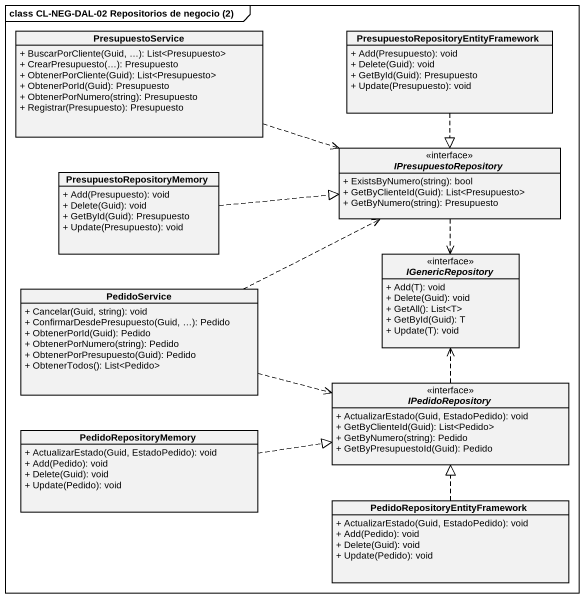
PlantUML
@startuml
mainframe class CL-NEG-DAL-02 Repositorios de negocio (2)
hide circle
hide empty members
skinparam classAttributeIconSize 0
class PresupuestoService {
  + BuscarPorCliente(Guid, …): List<Presupuesto>
  + CrearPresupuesto(…): Presupuesto
  + ObtenerPorCliente(Guid): List<Presupuesto>
  + ObtenerPorId(Guid): Presupuesto
  + ObtenerPorNumero(string): Presupuesto
  + Registrar(Presupuesto): Presupuesto
}
class "PresupuestoRepositoryEntityFramework" as PresupuestoRepositoryEntityF {
  + Add(Presupuesto): void
  + Delete(Guid): void
  + GetById(Guid): Presupuesto
  + Update(Presupuesto): void
}
interface IPresupuestoRepository {
  + ExistsByNumero(string): bool
  + GetByClienteId(Guid): List<Presupuesto>
  + GetByNumero(string): Presupuesto
}
class PresupuestoRepositoryMemory {
  + Add(Presupuesto): void
  + Delete(Guid): void
  + GetById(Guid): Presupuesto
  + Update(Presupuesto): void
}
interface IGenericRepository {
  + Add(T): void
  + Delete(Guid): void
  + GetAll(): List<T>
  + GetById(Guid): T
  + Update(T): void
}
class PedidoService {
  + Cancelar(Guid, string): void
  + ConfirmarDesdePresupuesto(Guid, …): Pedido
  + ObtenerPorId(Guid): Pedido
  + ObtenerPorNumero(string): Pedido
  + ObtenerPorPresupuesto(Guid): Pedido
  + ObtenerTodos(): List<Pedido>
}
interface IPedidoRepository {
  + ActualizarEstado(Guid, EstadoPedido): void
  + GetByClienteId(Guid): List<Pedido>
  + GetByNumero(string): Pedido
  + GetByPresupuestoId(Guid): Pedido
}
class PedidoRepositoryMemory {
  + ActualizarEstado(Guid, EstadoPedido): void
  + Add(Pedido): void
  + Delete(Guid): void
  + Update(Pedido): void
}
class "PedidoRepositoryEntityFramework" as PedidoRepositoryEntityFramew {
  + ActualizarEstado(Guid, EstadoPedido): void
  + Add(Pedido): void
  + Delete(Guid): void
  + Update(Pedido): void
}
PresupuestoService .right.> IPresupuestoRepository
PresupuestoRepositoryEntityF ..|> IPresupuestoRepository
IPresupuestoRepository ..> IGenericRepository
PresupuestoRepositoryMemory .right.|> IPresupuestoRepository
PedidoService .right.> IPresupuestoRepository
PedidoService .right.> IPedidoRepository
IPedidoRepository .up.> IGenericRepository
PedidoRepositoryMemory .right.|> IPedidoRepository
PedidoRepositoryEntityFramew .up.|> IPedidoRepository
@enduml
